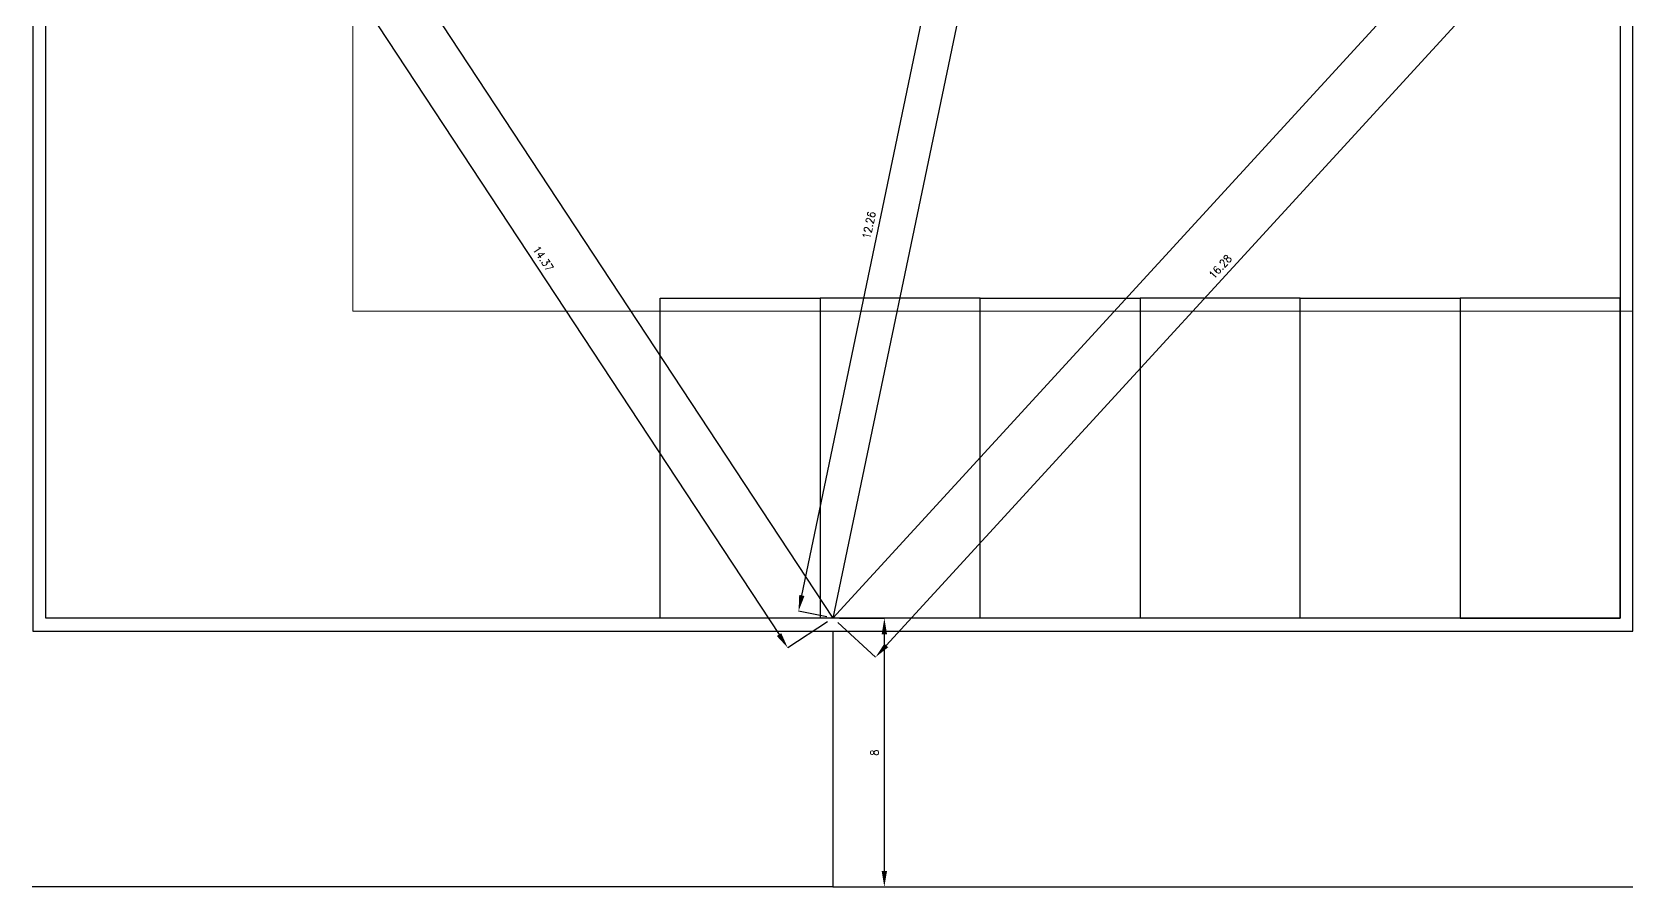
# Model space of a CAD drawing. Header units: inches. Extents: x 72863 to 73068, y 49095 to 49225.
# Drawn here: x 73041.79 to 73066.81, y 49141.54 to 49154.9 of the extents above; entities that cross this region are included whole.
import ezdxf

# ---------------------------------------------------------------- set-up
doc = ezdxf.new("R2010")
doc.units = ezdxf.units.IN
for name, color, linetype in [('Aguas sanitarias', 140, 'Continuous'), ('Elementos_A_P0', 251, 'Continuous'), ('Exteriores', 7, 'Continuous'), ('Pared parcela', 7, 'Continuous')]:
    doc.layers.add(name, color=color, linetype=linetype)
doc.layers.add('Límites', color=6, linetype='Continuous', lineweight=9)
doc.styles.add('80-100', font='romans.shx', dxfattribs={"width": 0.9, "height": 0.125})
doc.dimstyles.new('Copia de 100_conlineas', dxfattribs={"dimtxt": 0.125, "dimasz": 0.25, "dimexe": 0, "dimexo": 0.1, "dimgap": 0.09, "dimtad": 1, "dimzin": 4, "dimdsep": 46, "dimtxsty": '80-100', "dimcen": 0.1, "dimclrd": 256, "dimclre": 256, "dimclrt": 256, "dimadec": 0, "dimazin": 0, "dimtfac": 1, "dimtix": 1, "dimtmove": 2, "dimatfit": 3, "dimfxl": 1, "dimtvp": 1.058824, "dimtolj": 1, "dimtzin": 1, "dimarcsym": 0})

# ---------------------------------------------------------------- blocks, each defined once
blk = doc.blocks.new('*D414')
at = {"layer": 'Defpoints', "color": 0, "transparency": 16777216}
for p in [(73046.407, 49157.739), (73054.307, 49145.739), (73053.602, 49145.275)]:
    blk.add_point(p, dxfattribs=at)
at = {"layer": 'Elementos_A_P0', "lineweight": -2, "transparency": 16777216}
for p, q in [((73046.324, 49157.684), (73045.702, 49157.275)), ((73045.84, 49157.066), (73053.465, 49145.484)), ((73054.224, 49145.684), (73053.602, 49145.275))]:
    blk.add_line(p, q, dxfattribs=at)
at = {"layer": 'Elementos_A_P0', "transparency": 16777216}
for points in [[(73045.874, 49157.089), (73045.805, 49157.043), (73045.702, 49157.275)], [(73053.499, 49145.506), (73053.43, 49145.461), (73053.602, 49145.275)]]:
    blk.add_solid(points, dxfattribs=at)
at = {"layer": 'Elementos_A_P0', "transparency": 16777216, "insert": (73049.779, 49151.359), "char_height": 0.125, "attachment_point": 5, "rotation": 303.3582, "style": '80-100'}
blk.add_mtext('\\A1;14.37', dxfattribs=at)
blk = doc.blocks.new('*D415')
at = {"layer": 'Defpoints', "color": 0, "transparency": 16777216}
for p in [(73056.27, 49157.851), (73056.807, 49157.739), (73054.307, 49145.739)]:
    blk.add_point(p, dxfattribs=at)
at = {"layer": 'Elementos_A_P0', "lineweight": -2, "transparency": 16777216}
for p, q in [((73056.709, 49157.759), (73056.27, 49157.851)), ((73053.821, 49146.095), (73056.219, 49157.606)), ((73054.209, 49145.759), (73053.77, 49145.851))]:
    blk.add_line(p, q, dxfattribs=at)
at = {"layer": 'Elementos_A_P0', "transparency": 16777216}
for points in [[(73056.178, 49157.614), (73056.26, 49157.597), (73056.27, 49157.851)], [(73053.78, 49146.104), (73053.862, 49146.087), (73053.77, 49145.851)]]:
    blk.add_solid(points, dxfattribs=at)
at = {"layer": 'Elementos_A_P0', "transparency": 16777216, "insert": (73054.871, 49151.882), "char_height": 0.125, "attachment_point": 5, "rotation": 78.2317, "style": '80-100'}
blk.add_mtext('\\A1;12.26', dxfattribs=at)
blk = doc.blocks.new('*D416')
at = {"layer": 'Defpoints', "color": 0, "transparency": 16777216}
for p in [(73065.307, 49157.739), (73065.972, 49157.13), (73054.307, 49145.739)]:
    blk.add_point(p, dxfattribs=at)
at = {"layer": 'Elementos_A_P0', "lineweight": -2, "transparency": 16777216}
for p, q in [((73065.381, 49157.671), (73065.972, 49157.13)), ((73055.141, 49145.314), (73065.803, 49156.945)), ((73054.381, 49145.671), (73054.972, 49145.13))]:
    blk.add_line(p, q, dxfattribs=at)
at = {"layer": 'Elementos_A_P0', "transparency": 16777216}
for points in [[(73065.772, 49156.973), (73065.834, 49156.917), (73065.972, 49157.13)], [(73055.11, 49145.342), (73055.171, 49145.286), (73054.972, 49145.13)]]:
    blk.add_solid(points, dxfattribs=at)
at = {"layer": 'Elementos_A_P0', "transparency": 16777216, "insert": (73060.359, 49151.233), "char_height": 0.125, "attachment_point": 5, "rotation": 47.4896, "style": '80-100'}
blk.add_mtext('\\A1;16.28', dxfattribs=at)
blk = doc.blocks.new('*D417')
at = {"layer": 'Defpoints', "color": 0, "transparency": 16777216}
for p in [(73054.307, 49145.739), (73055.11, 49145.739), (73054.307, 49141.539)]:
    blk.add_point(p, dxfattribs=at)
at = {"layer": 'Elementos_A_P0', "lineweight": -2, "transparency": 16777216}
for p, q in [((73054.407, 49145.739), (73055.11, 49145.739)), ((73055.11, 49141.789), (73055.11, 49145.489)), ((73054.407, 49141.539), (73055.11, 49141.539))]:
    blk.add_line(p, q, dxfattribs=at)
at = {"layer": 'Elementos_A_P0', "transparency": 16777216}
for points in [[(73055.068, 49145.489), (73055.152, 49145.489), (73055.11, 49145.739)], [(73055.068, 49141.789), (73055.152, 49141.789), (73055.11, 49141.539)]]:
    blk.add_solid(points, dxfattribs=at)
at = {"layer": 'Elementos_A_P0', "transparency": 16777216, "insert": (73054.957, 49143.639), "char_height": 0.125, "attachment_point": 5, "rotation": 90, "style": '80-100'}
blk.add_mtext('\\A1;8', dxfattribs=at)

msp = doc.modelspace()

# ---------------------------------------------------------------- linework, layer by layer
at = {"layer": 'Aguas sanitarias'}
for p, q in [((73046.4071, 49157.7388), (73054.3071, 49145.7388)), ((73056.8071, 49157.7388), (73054.3071, 49145.7388)), ((73065.3071, 49157.7388), (73054.3071, 49145.7388)), ((73054.3071, 49145.5388), (73054.3071, 49141.5388)), ((73054.3071, 49141.5388), (73041.7928, 49141.5388)), ((73054.3071, 49141.5388), (73066.6553, 49141.5388)), ((73066.6553, 49141.5388), (73066.8071, 49141.5388))]:
    msp.add_line(p, q, dxfattribs=at)
at = {"layer": 'Exteriores'}
for p, q in [((73051.6071, 49145.7388), (73051.6071, 49150.7388)), ((73051.6071, 49150.7388), (73054.1071, 49150.7388)), ((73056.6071, 49150.7388), (73054.1071, 49150.7388)), ((73054.1071, 49150.7388), (73054.1071, 49145.7388)), ((73056.6071, 49145.7388), (73056.6071, 49150.7388)), ((73056.6071, 49150.7388), (73059.1071, 49150.7388)), ((73061.6071, 49150.7388), (73059.1071, 49150.7388)), ((73059.1071, 49150.7388), (73059.1071, 49145.7388)), ((73061.6071, 49145.7388), (73061.6071, 49150.7388)), ((73061.6071, 49150.7388), (73064.1071, 49150.7388)), ((73066.6071, 49150.7388), (73064.1071, 49150.7388)), ((73064.1071, 49150.7388), (73064.1071, 49145.7388)), ((73066.6071, 49145.7388), (73066.6071, 49150.7388)), ((73054.1071, 49145.7388), (73051.6071, 49145.7388)), ((73056.6071, 49145.7388), (73054.1071, 49145.7388)), ((73059.1071, 49145.7388), (73056.6071, 49145.7388)), ((73061.6071, 49145.7388), (73059.1071, 49145.7388)), ((73064.1071, 49145.7388), (73061.6071, 49145.7388)), ((73064.1071, 49145.7388), (73066.6071, 49145.7388))]:
    msp.add_line(p, q, dxfattribs=at)
at = {"layer": 'Límites'}
for points in [[(73041.8071, 49145.5388), (73066.8071, 49145.5388), (73066.8071, 49205.5388), (73041.8071, 49205.5388), (73041.8071, 49145.5388)], [(73046.8071, 49150.5388), (73046.8071, 49200.5388), (73066.8071, 49200.5388)], [(73046.8071, 49150.5388), (73066.8071, 49150.5388)]]:
    msp.add_lwpolyline(points, dxfattribs=at)
msp.add_lwpolyline([(73054.3071, 49145.5388), (73056.8071, 49145.5388), (73059.3071, 49145.5388), (73061.8071, 49145.5388), (73064.3071, 49145.5388), (73066.8071, 49145.5388), (73066.8071, 49150.5388), (73066.8071, 49205.5388), (73041.8071, 49205.5388), (73041.8071, 49145.5388), (73051.8071, 49145.5388)], close=True, dxfattribs=at)
at = {"layer": 'Pared parcela'}
for p, q in [((73041.8071, 49205.5388), (73041.8071, 49145.5388)), ((73066.8071, 49145.5388), (73066.8071, 49205.5388)), ((73042.0071, 49145.7388), (73042.0071, 49205.3388)), ((73066.6071, 49160.2388), (73066.6071, 49145.7388)), ((73041.8071, 49145.5388), (73066.8071, 49145.5388)), ((73066.6071, 49145.7388), (73042.0071, 49145.7388))]:
    msp.add_line(p, q, dxfattribs=at)

# ---------------------------------------------------------------- dimensions: what is measured, and where the dimension line sits
at = {"layer": 'Elementos_A_P0'}
for p1, p2, distance, picture, middle in [((73054.3071, 49145.7388), (73056.8071, 49157.7388), 0.5487, '*D415', (73054.8706, 49151.8818)), ((73046.4071, 49157.7388), (73054.3071, 49145.7388), -0.844, '*D414', (73049.7794, 49151.3585)), ((73054.3071, 49145.7388), (73065.3071, 49157.7388), -0.9017, '*D416', (73060.3593, 49151.2326))]:
    dim = msp.add_aligned_dim(p1=p1, p2=p2, distance=distance, dimstyle='Copia de 100_conlineas', dxfattribs=at)
    dim.commit()
    dim.dimension.update_dxf_attribs({"geometry": picture, "text_midpoint": middle})
dim = msp.add_linear_dim(base=(73055.11, 49145.7388), p1=(73054.3071, 49141.5388), p2=(73054.3071, 49145.7388), angle=90, text='8', dimstyle='Copia de 100_conlineas', dxfattribs=at)
dim.commit()
dim.dimension.update_dxf_attribs({"geometry": '*D417', "text_midpoint": (73054.9575, 49143.6388)})

doc.saveas('drawing.dxf')
